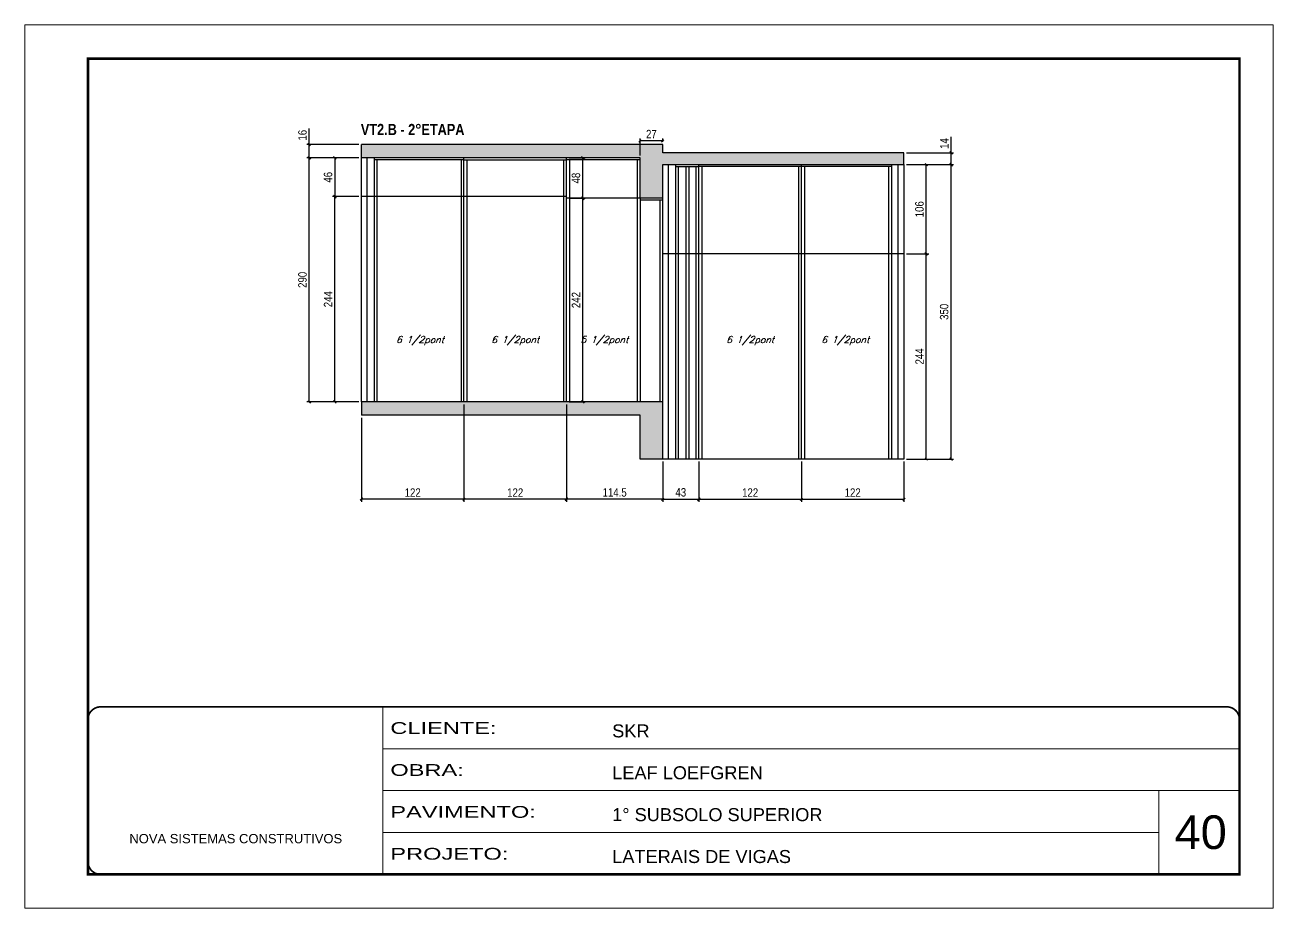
# Model space of a CAD drawing. Extents: x 3309 to 9590, y -2522 to 14608.
# Drawn here: x 8064 to 9549, y 3221 to 4271 of the extents above; entities that cross this region are included whole.
import ezdxf

# ---------------------------------------------------------------- set-up
doc = ezdxf.new("R2010")
doc.units = 0
doc.linetypes.add('CONTINUO', pattern=[0])
doc.linetypes.add('DASHED', pattern=[0.75, 0.5, -0.25])
for name, color, linetype, lineweight in [('CARIMBO', 255, 'Continuous', 9), ('Folhas', 255, 'Continuous', 9), ('SARRAFO DE PRESSAO', 251, 'DASHED', 9)]:
    doc.layers.add(name, color=color, linetype=linetype, lineweight=lineweight)
for name, color, linetype in [('COTA', 241, 'Continuous'), ('NOMENCLATURA', 7, 'Continuous'), ('Painéis', 200, 'Continuous'), ('SARR_2.2x7', 40, 'Continuous'), ('SARR_3.5x7', 81, 'Continuous'), ('texto', 7, 'Continuous')]:
    doc.layers.add(name, color=color, linetype=linetype)
doc.styles.add('ARIAL', font='arial.ttf')
doc.styles.add('COTA TECNICA', font='techl___.ttf', dxfattribs={"height": 10})
doc.styles.add('Romans', font='romans.shx')
doc.styles.add('TECNICA', font='techb___.ttf', dxfattribs={"height": 10})
doc.styles.add('Tecnologia', font='')
doc.styles.get('Tecnologia').set_extended_font_data('Forgotten Futurist')
doc.dimstyles.new('PAINEL', dxfattribs={"dimtxt": 10, "dimasz": 3, "dimexe": 3, "dimexo": 3, "dimgap": 3, "dimtad": 1, "dimdec": 1, "dimzin": 12, "dimdsep": 46, "dimtxsty": 'COTA TECNICA', "dimblk1": 'OBLIQUE', "dimblk2": 'OBLIQUE', "dimsah": 1, "dimcen": 0.9, "dimclrd": 4, "dimclre": 4, "dimclrt": 240, "dimadec": 1, "dimazin": 3, "dimtfac": 1, "dimtdec": 1, "dimtmove": 0, "dimatfit": 3, "dimfxl": 1, "dimtolj": 1, "dimtzin": 12, "dimarcsym": 0})
pattern_1 = [(50, (89.583, -64.5), (5.46554, -0.4781726), [0.5715, -6.2865]), (355, (89.583, -64.5), (-1.0573026, 5.7317054), [0.4572, -5.0292175]), (100.451445, (90.0384, -64.54), (4.4082374, 5.2535326), [0.4857003, -5.3427073]), (46.1842, (89.583, -62.976), (8.132371, -1.26127), [0.85725, -9.42975]), (96.63556, (90.2606, -63.081), (7.122124, 7.422784), [0.728551, -8.014068]), (351.18415, (89.583, -62.976), (7.122124, 7.422784), [0.685799, -7.543792]), (21, (90.345, -63.357), (4.5484317, -3.067956), [0.5715, -6.2865]), (326, (90.345, -63.357), (1.854061, 5.525639), [0.4572, -5.0292]), (71.451445, (90.724, -63.613), (6.4024926, 2.457683), [0.4857003, -5.342698]), (37.5, (89.5829, -64.5001), (0.0926581, 2.53665117), [0, -4.96824, 0, -5.1054, 0, -5.04825]), (7.5, (89.583, -64.5001), (2.0045899, 3.00541724), [0, -2.91084, 0, -4.85394, 0, -1.92405]), (327.5, (87.8836, -64.5001), (4.06771786, -0.1718623), [0, -1.905, 0, -5.9436, 0, -7.8867]), (317.5, (87.1216, -64.5), (4.4438754, 0.7627947), [0, -2.4765, 0, -3.94716, 0, -5.6007])]

# ---------------------------------------------------------------- blocks, each defined once
blk = doc.blocks.new('9999999999')
at = {"color": 30, "linetype": 'CONTINUO'}
for p, q in [((98564.6, 34230.2), (98564.6, 34429.4)), ((98564.6, 34379.6), (99584, 34379.6)), ((98564.6, 34329.8), (99488, 34329.8)), ((99584, 34329.8), (99488, 34329.8)), ((99488, 34329.8), (99488, 34230.2)), ((98564.6, 34280), (99488, 34280))]:
    blk.add_line(p, q, dxfattribs=at)
at = {"color": 30, "linetype": 'CONTINUO', "const_width": 2}
blk.add_lwpolyline([(99584, 34230.2), (99584, 34414.4, 0.414214), (99569, 34429.4), (98229, 34429.4, 0.414214), (98214, 34414.4), (98214, 34245.2, 0.414214), (98229, 34230.2), (99584, 34230.2)], format="xyb", dxfattribs=at)
at = {"layer": 'Folhas'}
blk.add_lwpolyline([(98139, 34190.2), (99624, 34190.2), (99624, 35240.2), (98139, 35240.2)], close=True, dxfattribs=at)
at = {"layer": 'Folhas', "color": 30, "const_width": 3}
blk.add_lwpolyline([(98214, 34230.2), (99584, 34230.2), (99584, 35200.2), (98214, 35200.2)], close=True, dxfattribs=at)
at = {"color": 7, "linetype": 'Continuous', "ltscale": 5, "style": 'ARIAL'}
for s, height, p in [('SKR', 15.48, (98837.7, 34393.1)), ('LEAF LOEFGREN', 15.483, (98837.7, 34343.3)), ('1° SUBSOLO SUPERIOR', 15.483, (98837.7, 34293.5)), ('NOVA SISTEMAS CONSTRUTIVOS', 11.059, (98263.2, 34267.2)), ('LATERAIS DE VIGAS', 15.483, (98837.7, 34243.7))]:
    blk.add_text(s, height=height, dxfattribs=at).set_placement(p)
at = {"layer": 'Folhas', "color": 7, "style": 'Tecnologia', "width": 1.5}
for s, p in [('CLIENTE:', (98573.7, 34397.2)), ('OBRA:', (98573.7, 34347.3)), ('PAVIMENTO:', (98573.7, 34297.5)), ('PROJETO:', (98573.7, 34247.7))]:
    blk.add_text(s, height=14, dxfattribs=at).set_placement(p)
blk = doc.blocks.new('_Oblique')
at = {"color": 0, "linetype": 'ByBlock', "lineweight": -2}
blk.add_line((-0.5, -0.5), (0.5, 0.5), dxfattribs=at)
blk = doc.blocks.new('*D1366')
at = {"layer": 'COTA', "color": 4, "lineweight": -2, "transparency": 16777216}
for p, q in [((9113.2, 4104.6), (9169.3, 4104.6)), ((9166.3, 3754.6), (9166.3, 4104.6)), ((9113.2, 3754.6), (9169.3, 3754.6))]:
    blk.add_line(p, q, dxfattribs=at)
at = {"layer": 'Defpoints', "color": 0, "transparency": 16777216}
for p in [(9110.2, 4104.6), (9166.3, 4104.6), (9110.2, 3754.6)]:
    blk.add_point(p, dxfattribs=at)
at = {"layer": 'COTA', "color": 4, "lineweight": -2, "transparency": 16777216, "xscale": 3, "yscale": 3, "zscale": 3}
for p, rotation in [((9166.3, 4104.6), 90), ((9166.3, 3754.6), 270)]:
    blk.add_blockref('_Oblique', p, dxfattribs=dict(at, rotation=rotation))
at = {"layer": 'COTA', "color": 240, "transparency": 16777216, "insert": (9158.1, 3929.6), "char_height": 10, "attachment_point": 5, "rotation": 90, "style": 'COTA TECNICA'}
blk.add_mtext('\\A1;350', dxfattribs=at)
blk = doc.blocks.new('*D1363')
at = {"layer": 'COTA', "color": 4, "lineweight": -2, "transparency": 16777216}
for p, q in [((8708.7, 3819.6), (8708.7, 3703.7)), ((8823.2, 3751.6), (8823.2, 3703.7)), ((8823.2, 3706.7), (8708.7, 3706.7))]:
    blk.add_line(p, q, dxfattribs=at)
at = {"layer": 'Defpoints', "color": 0, "transparency": 16777216}
for p in [(8708.7, 3822.6), (8823.2, 3754.6), (8708.7, 3706.7)]:
    blk.add_point(p, dxfattribs=at)
at = {"layer": 'COTA', "color": 4, "lineweight": -2, "transparency": 16777216, "xscale": 3, "yscale": 3, "zscale": 3, "rotation": 180}
blk.add_blockref('_Oblique', (8708.7, 3706.7), dxfattribs=at)
at = {"layer": 'COTA', "color": 4, "lineweight": -2, "transparency": 16777216, "xscale": 3, "yscale": 3, "zscale": 3}
blk.add_blockref('_Oblique', (8823.2, 3706.7), dxfattribs=at)
at = {"layer": 'COTA', "color": 240, "transparency": 16777216, "insert": (8766, 3714.8), "char_height": 10, "attachment_point": 5, "style": 'COTA TECNICA'}
blk.add_mtext('\\A1;114.5', dxfattribs=at)
blk = doc.blocks.new('*D1369')
at = {"layer": 'COTA', "color": 4, "lineweight": -2, "transparency": 16777216}
for p, q in [((8586.7, 3819.6), (8586.7, 3703.7)), ((8708.7, 3819.6), (8708.7, 3703.7)), ((8708.7, 3706.7), (8586.7, 3706.7))]:
    blk.add_line(p, q, dxfattribs=at)
at = {"layer": 'Defpoints', "color": 0, "transparency": 16777216}
for p in [(8586.7, 3822.6), (8708.7, 3822.6), (8586.7, 3706.7)]:
    blk.add_point(p, dxfattribs=at)
at = {"layer": 'COTA', "color": 4, "lineweight": -2, "transparency": 16777216, "xscale": 3, "yscale": 3, "zscale": 3, "rotation": 180}
blk.add_blockref('_Oblique', (8586.7, 3706.7), dxfattribs=at)
at = {"layer": 'COTA', "color": 4, "lineweight": -2, "transparency": 16777216, "xscale": 3, "yscale": 3, "zscale": 3}
blk.add_blockref('_Oblique', (8708.7, 3706.7), dxfattribs=at)
at = {"layer": 'COTA', "color": 240, "transparency": 16777216, "insert": (8647.7, 3714.7), "char_height": 10, "attachment_point": 5, "style": 'COTA TECNICA'}
blk.add_mtext('\\A1;122', dxfattribs=at)
blk = doc.blocks.new('*D1370')
at = {"layer": 'COTA', "color": 4, "lineweight": -2, "transparency": 16777216}
for p, q in [((8586.7, 3819.6), (8586.7, 3703.7)), ((8464.7, 3803.6), (8464.7, 3703.7)), ((8586.7, 3706.7), (8464.7, 3706.7))]:
    blk.add_line(p, q, dxfattribs=at)
at = {"layer": 'Defpoints', "color": 0, "transparency": 16777216}
for p in [(8586.7, 3822.6), (8464.7, 3806.6), (8464.7, 3706.7)]:
    blk.add_point(p, dxfattribs=at)
at = {"layer": 'COTA', "color": 4, "lineweight": -2, "transparency": 16777216, "xscale": 3, "yscale": 3, "zscale": 3, "rotation": 180}
blk.add_blockref('_Oblique', (8464.7, 3706.7), dxfattribs=at)
at = {"layer": 'COTA', "color": 4, "lineweight": -2, "transparency": 16777216, "xscale": 3, "yscale": 3, "zscale": 3}
blk.add_blockref('_Oblique', (8586.7, 3706.7), dxfattribs=at)
at = {"layer": 'COTA', "color": 240, "transparency": 16777216, "insert": (8525.7, 3714.7), "char_height": 10, "attachment_point": 5, "style": 'COTA TECNICA'}
blk.add_mtext('\\A1;122', dxfattribs=at)
blk = doc.blocks.new('*D1371')
at = {"layer": 'COTA', "color": 4, "lineweight": -2, "transparency": 16777216}
for p, q in [((8461.7, 4112.6), (8399.7, 4112.6)), ((8402.7, 3822.6), (8402.7, 4112.6)), ((8461.7, 3822.6), (8399.7, 3822.6))]:
    blk.add_line(p, q, dxfattribs=at)
at = {"layer": 'Defpoints', "color": 0, "transparency": 16777216}
for p in [(8402.7, 4112.6), (8464.7, 4112.6), (8464.7, 3822.6)]:
    blk.add_point(p, dxfattribs=at)
at = {"layer": 'COTA', "color": 4, "lineweight": -2, "transparency": 16777216, "xscale": 3, "yscale": 3, "zscale": 3}
for p, rotation in [((8402.7, 4112.6), 90), ((8402.7, 3822.6), 270)]:
    blk.add_blockref('_Oblique', p, dxfattribs=dict(at, rotation=rotation))
at = {"layer": 'COTA', "color": 240, "transparency": 16777216, "insert": (8394.6, 3967.6), "char_height": 10, "attachment_point": 5, "rotation": 90, "style": 'COTA TECNICA'}
blk.add_mtext('\\A1;290', dxfattribs=at)
blk = doc.blocks.new('*D1372')
at = {"layer": 'COTA', "color": 4, "lineweight": -2, "transparency": 16777216}
for p, q in [((8402.7, 4128.6), (8402.7, 4147.6)), ((8461.7, 4128.6), (8399.7, 4128.6)), ((8402.7, 4112.6), (8402.7, 4128.6)), ((8461.7, 4112.6), (8399.7, 4112.6))]:
    blk.add_line(p, q, dxfattribs=at)
at = {"layer": 'Defpoints', "color": 0, "transparency": 16777216}
for p in [(8402.7, 4128.6), (8464.7, 4128.6), (8464.7, 4112.6)]:
    blk.add_point(p, dxfattribs=at)
at = {"layer": 'COTA', "color": 4, "lineweight": -2, "transparency": 16777216, "xscale": 3, "yscale": 3, "zscale": 3}
for p, rotation in [((8402.7, 4128.6), 90), ((8402.7, 4112.6), 270)]:
    blk.add_blockref('_Oblique', p, dxfattribs=dict(at, rotation=rotation))
at = {"layer": 'COTA', "color": 240, "transparency": 16777216, "insert": (8394.6, 4139.6), "char_height": 10, "attachment_point": 5, "rotation": 90, "style": 'COTA TECNICA'}
blk.add_mtext('\\A1;16', dxfattribs=at)
blk = doc.blocks.new('*D1374')
at = {"layer": 'COTA', "color": 4, "lineweight": -2, "transparency": 16777216}
for p, q in [((8796.2, 4115.6), (8796.2, 4135.8)), ((8823.2, 4132.8), (8796.2, 4132.8)), ((8823.2, 4131.6), (8823.2, 4135.8))]:
    blk.add_line(p, q, dxfattribs=at)
at = {"layer": 'Defpoints', "color": 0, "transparency": 16777216}
for p in [(8796.2, 4132.8), (8823.2, 4128.6), (8796.2, 4112.6)]:
    blk.add_point(p, dxfattribs=at)
at = {"layer": 'COTA', "color": 4, "lineweight": -2, "transparency": 16777216, "xscale": 3, "yscale": 3, "zscale": 3, "rotation": 180}
blk.add_blockref('_Oblique', (8796.2, 4132.8), dxfattribs=at)
at = {"layer": 'COTA', "color": 4, "lineweight": -2, "transparency": 16777216, "xscale": 3, "yscale": 3, "zscale": 3}
blk.add_blockref('_Oblique', (8823.2, 4132.8), dxfattribs=at)
at = {"layer": 'COTA', "color": 240, "transparency": 16777216, "insert": (8809.7, 4140.9), "char_height": 10, "attachment_point": 5, "style": 'COTA TECNICA'}
blk.add_mtext('\\A1;27', dxfattribs=at)
blk = doc.blocks.new('*D1375')
at = {"layer": 'COTA', "color": 4, "lineweight": -2, "transparency": 16777216}
for p, q in [((8461.7, 4066.6), (8430.1, 4066.6)), ((8433.1, 3822.6), (8433.1, 4066.6)), ((8461.7, 3822.6), (8430.1, 3822.6))]:
    blk.add_line(p, q, dxfattribs=at)
at = {"layer": 'Defpoints', "color": 0, "transparency": 16777216}
for p in [(8433.1, 4066.6), (8464.7, 4066.6), (8464.7, 3822.6)]:
    blk.add_point(p, dxfattribs=at)
at = {"layer": 'COTA', "color": 4, "lineweight": -2, "transparency": 16777216, "xscale": 3, "yscale": 3, "zscale": 3}
for p, rotation in [((8433.1, 4066.6), 90), ((8433.1, 3822.6), 270)]:
    blk.add_blockref('_Oblique', p, dxfattribs=dict(at, rotation=rotation))
at = {"layer": 'COTA', "color": 240, "transparency": 16777216, "insert": (8425, 3944.6), "char_height": 10, "attachment_point": 5, "rotation": 90, "style": 'COTA TECNICA'}
blk.add_mtext('\\A1;244', dxfattribs=at)
blk = doc.blocks.new('*D1376')
at = {"layer": 'COTA', "color": 4, "lineweight": -2, "transparency": 16777216}
for p, q in [((8461.7, 4112.6), (8430.1, 4112.6)), ((8433.1, 4112.6), (8433.1, 4066.6)), ((8461.7, 4066.6), (8430.1, 4066.6))]:
    blk.add_line(p, q, dxfattribs=at)
at = {"layer": 'Defpoints', "color": 0, "transparency": 16777216}
for p in [(8464.7, 4112.6), (8433.1, 4066.6), (8464.7, 4066.6)]:
    blk.add_point(p, dxfattribs=at)
at = {"layer": 'COTA', "color": 4, "lineweight": -2, "transparency": 16777216, "xscale": 3, "yscale": 3, "zscale": 3}
for p, rotation in [((8433.1, 4112.6), 90), ((8433.1, 4066.6), 270)]:
    blk.add_blockref('_Oblique', p, dxfattribs=dict(at, rotation=rotation))
at = {"layer": 'COTA', "color": 240, "transparency": 16777216, "insert": (8425, 4089.6), "char_height": 10, "attachment_point": 5, "rotation": 90, "style": 'COTA TECNICA'}
blk.add_mtext('\\A1;46', dxfattribs=at)
blk = doc.blocks.new('*D1367')
at = {"layer": 'COTA', "color": 4, "lineweight": -2, "transparency": 16777216}
for p, q in [((9113.2, 3998.6), (9139.8, 3998.6)), ((9136.8, 3754.6), (9136.8, 3998.6)), ((9113.2, 3754.6), (9139.8, 3754.6))]:
    blk.add_line(p, q, dxfattribs=at)
at = {"layer": 'Defpoints', "color": 0, "transparency": 16777216}
for p in [(9110.2, 3998.6), (9136.8, 3998.6), (9110.2, 3754.6)]:
    blk.add_point(p, dxfattribs=at)
at = {"layer": 'COTA', "color": 4, "lineweight": -2, "transparency": 16777216, "xscale": 3, "yscale": 3, "zscale": 3}
for p, rotation in [((9136.8, 3998.6), 90), ((9136.8, 3754.6), 270)]:
    blk.add_blockref('_Oblique', p, dxfattribs=dict(at, rotation=rotation))
at = {"layer": 'COTA', "color": 240, "transparency": 16777216, "insert": (9128.8, 3876.6), "char_height": 10, "attachment_point": 5, "rotation": 90, "style": 'COTA TECNICA'}
blk.add_mtext('\\A1;244', dxfattribs=at)
blk = doc.blocks.new('*D1368')
at = {"layer": 'COTA', "color": 4, "lineweight": -2, "transparency": 16777216}
for p, q in [((9113.2, 4104.6), (9139.8, 4104.6)), ((9136.8, 3998.6), (9136.8, 4104.6)), ((9113.2, 3998.6), (9139.8, 3998.6))]:
    blk.add_line(p, q, dxfattribs=at)
at = {"layer": 'Defpoints', "color": 0, "transparency": 16777216}
for p in [(9110.2, 4104.6), (9136.8, 4104.6), (9110.2, 3998.6)]:
    blk.add_point(p, dxfattribs=at)
at = {"layer": 'COTA', "color": 4, "lineweight": -2, "transparency": 16777216, "xscale": 3, "yscale": 3, "zscale": 3}
for p, rotation in [((9136.8, 4104.6), 90), ((9136.8, 3998.6), 270)]:
    blk.add_blockref('_Oblique', p, dxfattribs=dict(at, rotation=rotation))
at = {"layer": 'COTA', "color": 240, "transparency": 16777216, "insert": (9128.7, 4051.6), "char_height": 10, "attachment_point": 5, "rotation": 90, "style": 'COTA TECNICA'}
blk.add_mtext('\\A1;106', dxfattribs=at)
blk = doc.blocks.new('*D1360')
at = {"layer": 'COTA', "color": 4, "lineweight": -2, "transparency": 16777216}
for p, q in [((8711.7, 4064.6), (8731.1, 4064.6)), ((8728.1, 3822.6), (8728.1, 4064.6)), ((8711.7, 3822.6), (8731.1, 3822.6))]:
    blk.add_line(p, q, dxfattribs=at)
at = {"layer": 'Defpoints', "color": 0, "transparency": 16777216}
for p in [(8708.7, 4064.6), (8728.1, 4064.6), (8708.7, 3822.6)]:
    blk.add_point(p, dxfattribs=at)
at = {"layer": 'COTA', "color": 4, "lineweight": -2, "transparency": 16777216, "xscale": 3, "yscale": 3, "zscale": 3}
for p, rotation in [((8728.1, 4064.6), 90), ((8728.1, 3822.6), 270)]:
    blk.add_blockref('_Oblique', p, dxfattribs=dict(at, rotation=rotation))
at = {"layer": 'COTA', "color": 240, "transparency": 16777216, "insert": (8720, 3943.6), "char_height": 10, "attachment_point": 5, "rotation": 90, "style": 'COTA TECNICA'}
blk.add_mtext('\\A1;242', dxfattribs=at)
blk = doc.blocks.new('*D1361')
at = {"layer": 'COTA', "color": 4, "lineweight": -2, "transparency": 16777216}
for p, q in [((8711.7, 4112.6), (8731.1, 4112.6)), ((8728.1, 4064.6), (8728.1, 4112.6)), ((8711.7, 4064.6), (8731.1, 4064.6))]:
    blk.add_line(p, q, dxfattribs=at)
at = {"layer": 'Defpoints', "color": 0, "transparency": 16777216}
for p in [(8708.7, 4112.6), (8728.1, 4112.6), (8708.7, 4064.6)]:
    blk.add_point(p, dxfattribs=at)
at = {"layer": 'COTA', "color": 4, "lineweight": -2, "transparency": 16777216, "xscale": 3, "yscale": 3, "zscale": 3}
for p, rotation in [((8728.1, 4112.6), 90), ((8728.1, 4064.6), 270)]:
    blk.add_blockref('_Oblique', p, dxfattribs=dict(at, rotation=rotation))
at = {"layer": 'COTA', "color": 240, "transparency": 16777216, "insert": (8720, 4088.6), "char_height": 10, "attachment_point": 5, "rotation": 90, "style": 'COTA TECNICA'}
blk.add_mtext('\\A1;48', dxfattribs=at)
blk = doc.blocks.new('*D1381')
at = {"layer": 'COTA', "color": 4, "lineweight": -2, "transparency": 16777216}
for p, q in [((9166.3, 4118.6), (9166.3, 4137.7)), ((9113.2, 4118.6), (9169.3, 4118.6)), ((9166.3, 4104.6), (9166.3, 4118.6)), ((9113.2, 4104.6), (9169.3, 4104.6))]:
    blk.add_line(p, q, dxfattribs=at)
at = {"layer": 'Defpoints', "color": 0, "transparency": 16777216}
for p in [(9110.2, 4118.6), (9166.3, 4118.6), (9110.2, 4104.6)]:
    blk.add_point(p, dxfattribs=at)
at = {"layer": 'COTA', "color": 4, "lineweight": -2, "transparency": 16777216, "xscale": 3, "yscale": 3, "zscale": 3}
for p, rotation in [((9166.3, 4118.6), 90), ((9166.3, 4104.6), 270)]:
    blk.add_blockref('_Oblique', p, dxfattribs=dict(at, rotation=rotation))
at = {"layer": 'COTA', "color": 240, "transparency": 16777216, "insert": (9158.3, 4129.7), "char_height": 10, "attachment_point": 5, "rotation": 90, "style": 'COTA TECNICA'}
blk.add_mtext('\\A1;14', dxfattribs=at)
blk = doc.blocks.new('*D1382')
at = {"layer": 'COTA', "color": 4, "lineweight": -2, "transparency": 16777216}
for p, q in [((8823.2, 3751.6), (8823.2, 3703.7)), ((8866.2, 3751.6), (8866.2, 3703.7)), ((8823.2, 3706.7), (8866.2, 3706.7))]:
    blk.add_line(p, q, dxfattribs=at)
at = {"layer": 'Defpoints', "color": 0, "transparency": 16777216}
for p in [(8823.2, 3754.6), (8866.2, 3754.6), (8866.2, 3706.7)]:
    blk.add_point(p, dxfattribs=at)
at = {"layer": 'COTA', "color": 4, "lineweight": -2, "transparency": 16777216, "xscale": 3, "yscale": 3, "zscale": 3, "rotation": 180}
blk.add_blockref('_Oblique', (8823.2, 3706.7), dxfattribs=at)
at = {"layer": 'COTA', "color": 4, "lineweight": -2, "transparency": 16777216, "xscale": 3, "yscale": 3, "zscale": 3}
blk.add_blockref('_Oblique', (8866.2, 3706.7), dxfattribs=at)
at = {"layer": 'COTA', "color": 240, "transparency": 16777216, "insert": (8844.7, 3714.9), "char_height": 10, "attachment_point": 5, "style": 'COTA TECNICA'}
blk.add_mtext('\\A1;43', dxfattribs=at)
blk = doc.blocks.new('*D1383')
at = {"layer": 'COTA', "color": 4, "lineweight": -2, "transparency": 16777216}
for p, q in [((8866.2, 3751.6), (8866.2, 3703.7)), ((8988.2, 3751.6), (8988.2, 3703.7)), ((8866.2, 3706.7), (8988.2, 3706.7))]:
    blk.add_line(p, q, dxfattribs=at)
at = {"layer": 'Defpoints', "color": 0, "transparency": 16777216}
for p in [(8866.2, 3754.6), (8988.2, 3754.6), (8988.2, 3706.7)]:
    blk.add_point(p, dxfattribs=at)
at = {"layer": 'COTA', "color": 4, "lineweight": -2, "transparency": 16777216, "xscale": 3, "yscale": 3, "zscale": 3, "rotation": 180}
blk.add_blockref('_Oblique', (8866.2, 3706.7), dxfattribs=at)
at = {"layer": 'COTA', "color": 4, "lineweight": -2, "transparency": 16777216, "xscale": 3, "yscale": 3, "zscale": 3}
blk.add_blockref('_Oblique', (8988.2, 3706.7), dxfattribs=at)
at = {"layer": 'COTA', "color": 240, "transparency": 16777216, "insert": (8927.2, 3714.7), "char_height": 10, "attachment_point": 5, "style": 'COTA TECNICA'}
blk.add_mtext('\\A1;122', dxfattribs=at)
blk = doc.blocks.new('*D1384')
at = {"layer": 'COTA', "color": 4, "lineweight": -2, "transparency": 16777216}
for p, q in [((8988.2, 3751.6), (8988.2, 3703.7)), ((9110.2, 3751.6), (9110.2, 3703.7)), ((8988.2, 3706.7), (9110.2, 3706.7))]:
    blk.add_line(p, q, dxfattribs=at)
at = {"layer": 'Defpoints', "color": 0, "transparency": 16777216}
for p in [(8988.2, 3754.6), (9110.2, 3754.6), (9110.2, 3706.7)]:
    blk.add_point(p, dxfattribs=at)
at = {"layer": 'COTA', "color": 4, "lineweight": -2, "transparency": 16777216, "xscale": 3, "yscale": 3, "zscale": 3, "rotation": 180}
blk.add_blockref('_Oblique', (8988.2, 3706.7), dxfattribs=at)
at = {"layer": 'COTA', "color": 4, "lineweight": -2, "transparency": 16777216, "xscale": 3, "yscale": 3, "zscale": 3}
blk.add_blockref('_Oblique', (9110.2, 3706.7), dxfattribs=at)
at = {"layer": 'COTA', "color": 240, "transparency": 16777216, "insert": (9049.2, 3714.7), "char_height": 10, "attachment_point": 5, "style": 'COTA TECNICA'}
blk.add_mtext('\\A1;122', dxfattribs=at)

msp = doc.modelspace()

# ---------------------------------------------------------------- hatches: boundary and pattern name
at = {"layer": 'COTA'}
h = msp.add_hatch(dxfattribs=at)
h.set_pattern_fill('AR-CONC', color=256, scale=0.03)
h.set_pattern_definition(pattern_1)
h.paths.add_polyline_path([(8796.22, 4064.59), (8796.25, 4064.59), (8823.22, 4064.59), (8823.22, 4104.59), (9110.22, 4104.59), (9110.22, 4118.59), (8823.22, 4118.59), (8823.22, 4128.59), (8464.72, 4128.59), (8464.72, 4112.59), (8796.22, 4112.59)])
h = msp.add_hatch(dxfattribs=at)
h.set_pattern_fill('AR-CONC', color=256, scale=0.03)
h.set_pattern_definition(pattern_1)
h.paths.add_polyline_path([(8823.22, 3822.59), (8464.72, 3822.59), (8464.72, 3806.59), (8796.22, 3806.59), (8796.22, 3754.59), (8823.22, 3754.59)])

# ---------------------------------------------------------------- linework, layer by layer
for p, q in [((8823.22, 4128.59), (8464.72, 4128.59)), ((8464.72, 4112.59), (8464.72, 4128.59)), ((8823.22, 4118.59), (8823.22, 4128.59)), ((9110.22, 4118.59), (8823.22, 4118.59)), ((9110.22, 4104.59), (9110.22, 4118.59)), ((8796.25, 4064.59), (8796.25, 3822.59)), ((8464.72, 3822.59), (8464.72, 3806.59)), ((8796.22, 3806.59), (8464.72, 3806.59)), ((8796.22, 3754.59), (8796.22, 3806.59)), ((8823.22, 3754.59), (8796.22, 3754.59))]:
    msp.add_line(p, q, dxfattribs=at)
at = {"layer": 'Painéis', "linetype": 'ByBlock'}
for p, q in [((8796.22, 4112.59), (8464.72, 4112.59)), ((8464.72, 3822.59), (8464.72, 4112.59)), ((8586.72, 3822.59), (8586.72, 4112.59)), ((8708.72, 3822.59), (8708.72, 4112.59)), ((8796.22, 4064.59), (8796.22, 4112.59)), ((8823.22, 3754.59), (8823.22, 4104.59)), ((8823.22, 4104.59), (9110.22, 4104.59)), ((8866.22, 3754.59), (8866.22, 4104.59)), ((8988.22, 3754.59), (8988.22, 4104.59)), ((9110.22, 4104.59), (9110.22, 3754.59)), ((8708.72, 4066.59), (8464.72, 4066.59)), ((8823.22, 4064.59), (8708.72, 4064.59)), ((9110.22, 3998.59), (8823.22, 3998.59)), ((8823.22, 3822.59), (8464.72, 3822.59)), ((9110.22, 3754.59), (8823.22, 3754.59))]:
    msp.add_line(p, q, dxfattribs=at)
at = {"layer": 'SARR_2.2x7', "linetype": 'Continuous'}
for p, q in [((8471.72, 3822.59), (8471.72, 4112.59)), ((8586.72, 4110.39), (8479.72, 4110.39)), ((8586.72, 4110.39), (8708.72, 4110.39)), ((8796.22, 4110.39), (8708.72, 4110.39)), ((8830.22, 3754.59), (8830.22, 4104.59)), ((8838.22, 4102.39), (8866.22, 4102.39)), ((8988.22, 4102.39), (8866.22, 4102.39)), ((9095.22, 4102.39), (8988.22, 4102.39)), ((9103.22, 3754.59), (9103.22, 4104.59)), ((8823.22, 4062.39), (8796.22, 4062.39))]:
    msp.add_line(p, q, dxfattribs=at)
at = {"layer": 'SARR_3.5x7'}
for p, q in [((8479.72, 4112.59), (8479.72, 3822.59)), ((8483.22, 4110.39), (8483.22, 3822.59)), ((8583.22, 4110.39), (8583.22, 3822.59)), ((8590.22, 4110.39), (8590.22, 3822.59)), ((8705.22, 4110.39), (8705.22, 3822.59)), ((8712.22, 4110.39), (8712.22, 3822.59)), ((8792.72, 4110.39), (8792.72, 3822.59)), ((8838.22, 4104.59), (8838.22, 3754.59)), ((8841.72, 4102.39), (8841.72, 3754.59)), ((8850.69, 4102.39), (8850.69, 3754.59)), ((8854.19, 4102.39), (8854.19, 3754.59)), ((8862.72, 4102.39), (8862.72, 3754.59)), ((8869.72, 4102.39), (8869.72, 3754.59)), ((8984.72, 4102.39), (8984.72, 3754.59)), ((8991.72, 4102.39), (8991.72, 3754.59)), ((9091.72, 4102.39), (9091.72, 3754.59)), ((9095.22, 4104.59), (9095.22, 3754.59)), ((8819.72, 4062.39), (8819.72, 3822.59))]:
    msp.add_line(p, q, dxfattribs=at)

# ---------------------------------------------------------------- block references
at = {"layer": 'SARRAFO DE PRESSAO', "color": 6, "linetype": 'ByBlock'}
msp.add_blockref('9999999999', (-90074.61, -30969.52), dxfattribs=at)

# ---------------------------------------------------------------- texts
at = {"layer": 'CARIMBO', "style": 'ARIAL'}
msp.add_text('40', height=40, dxfattribs=at).set_placement((9432.23, 3290.83))
at = {"layer": 'NOMENCLATURA', "style": 'TECNICA'}
msp.add_text('VT2.B - 2°ETAPA', height=13.2, dxfattribs=at).set_placement((8464, 4139.83))
at = {"layer": 'texto', "color": 2, "char_height": 8, "attachment_point": 5, "style": 'Romans'}
for s, insert in [('{\\Q19;\\C256;6 1/2pont}', (8534.43, 3895.22)), ('{\\Q19;\\C256;6 1/2pont}', (8647.72, 3895.22)), ('{\\Q19;\\C256;5 1/2pont}', (8753.77, 3895.22)), ('{\\Q19;\\C256;6 1/2pont}', (8927.22, 3895.22)), ('{\\Q19;\\C256;6 1/2pont}', (9040.41, 3895.22))]:
    msp.add_mtext(s, dxfattribs=dict(at, insert=insert))

# ---------------------------------------------------------------- dimensions: what is measured, and where the dimension line sits
at = {"layer": 'COTA'}
for base, p1, p2, angle, picture, middle in [((8402.75, 4128.59), (8464.72, 4112.59), (8464.72, 4128.59), 90, '*D1372', (8394.65, 4139.6)), ((8796.22, 4132.78), (8823.22, 4128.59), (8796.22, 4112.59), 180, '*D1374', (8809.72, 4140.86)), ((9166.33, 4118.59), (9110.22, 4104.59), (9110.22, 4118.59), 90, '*D1381', (9158.26, 4129.65)), ((8402.75, 4112.59), (8464.72, 3822.59), (8464.72, 4112.59), 90, '*D1371', (8394.62, 3967.59)), ((8433.07, 4066.59), (8464.72, 4112.59), (8464.72, 4066.59), 90, '*D1376', (8424.97, 4089.59)), ((9166.33, 4104.59), (9110.22, 3754.59), (9110.22, 4104.59), 90, '*D1366', (9158.11, 3929.59)), ((8433.07, 4066.59), (8464.72, 3822.59), (8464.72, 4066.59), 90, '*D1375', (8425, 3944.59)), ((8728.07, 4064.59), (8708.72, 3822.59), (8708.72, 4064.59), 90, '*D1360', (8719.99, 3943.59)), ((9136.85, 3998.59), (9110.22, 3754.59), (9110.22, 3998.59), 90, '*D1367', (9128.77, 3876.59)), ((8586.72, 3706.69), (8708.72, 3822.59), (8586.72, 3822.59), 180, '*D1369', (8647.72, 3714.75))]:
    dim = msp.add_linear_dim(base=base, p1=p1, p2=p2, angle=angle, dimstyle='PAINEL', dxfattribs=at)
    dim.commit()
    dim.dimension.update_dxf_attribs({"geometry": picture, "text_midpoint": middle})
for base, p1, p2, angle, picture, middle in [((8728.07, 4112.59), (8708.72, 4064.59), (8708.72, 4112.59), 90, '*D1361', (8719.97, 4088.59)), ((9136.85, 4104.59), (9110.22, 3998.59), (9110.22, 4104.59), 90, '*D1368', (9128.74, 4051.59)), ((8464.72, 3706.69), (8586.72, 3822.59), (8464.72, 3806.59), 180, '*D1370', (8525.72, 3714.75)), ((8708.72, 3706.69), (8823.22, 3754.59), (8708.72, 3822.59), 180, '*D1363', (8765.97, 3714.8))]:
    dim = msp.add_linear_dim(base=base, p1=p1, p2=p2, angle=angle, dimstyle='PAINEL', override={"dimtmove": 1}, dxfattribs=at)
    dim.commit()
    dim.dimension.update_dxf_attribs({"geometry": picture, "text_midpoint": middle})
dim = msp.add_linear_dim(base=(8866.22, 3706.69), p1=(8823.22, 3754.59), p2=(8866.22, 3754.59), dimstyle='PAINEL', dxfattribs=at)
dim.commit()
dim.dimension.update_dxf_attribs({"geometry": '*D1382', "text_midpoint": (8844.72, 3714.91)})
for base, p1, p2, picture, middle in [((8988.22, 3706.69), (8866.22, 3754.59), (8988.22, 3754.59), '*D1383', (8927.22, 3714.75)), ((9110.22, 3706.69), (8988.22, 3754.59), (9110.22, 3754.59), '*D1384', (9049.22, 3714.75))]:
    dim = msp.add_linear_dim(base=base, p1=p1, p2=p2, dimstyle='PAINEL', override={"dimtmove": 1}, dxfattribs=at)
    dim.commit()
    dim.dimension.update_dxf_attribs({"geometry": picture, "text_midpoint": middle})

doc.saveas('drawing.dxf')
